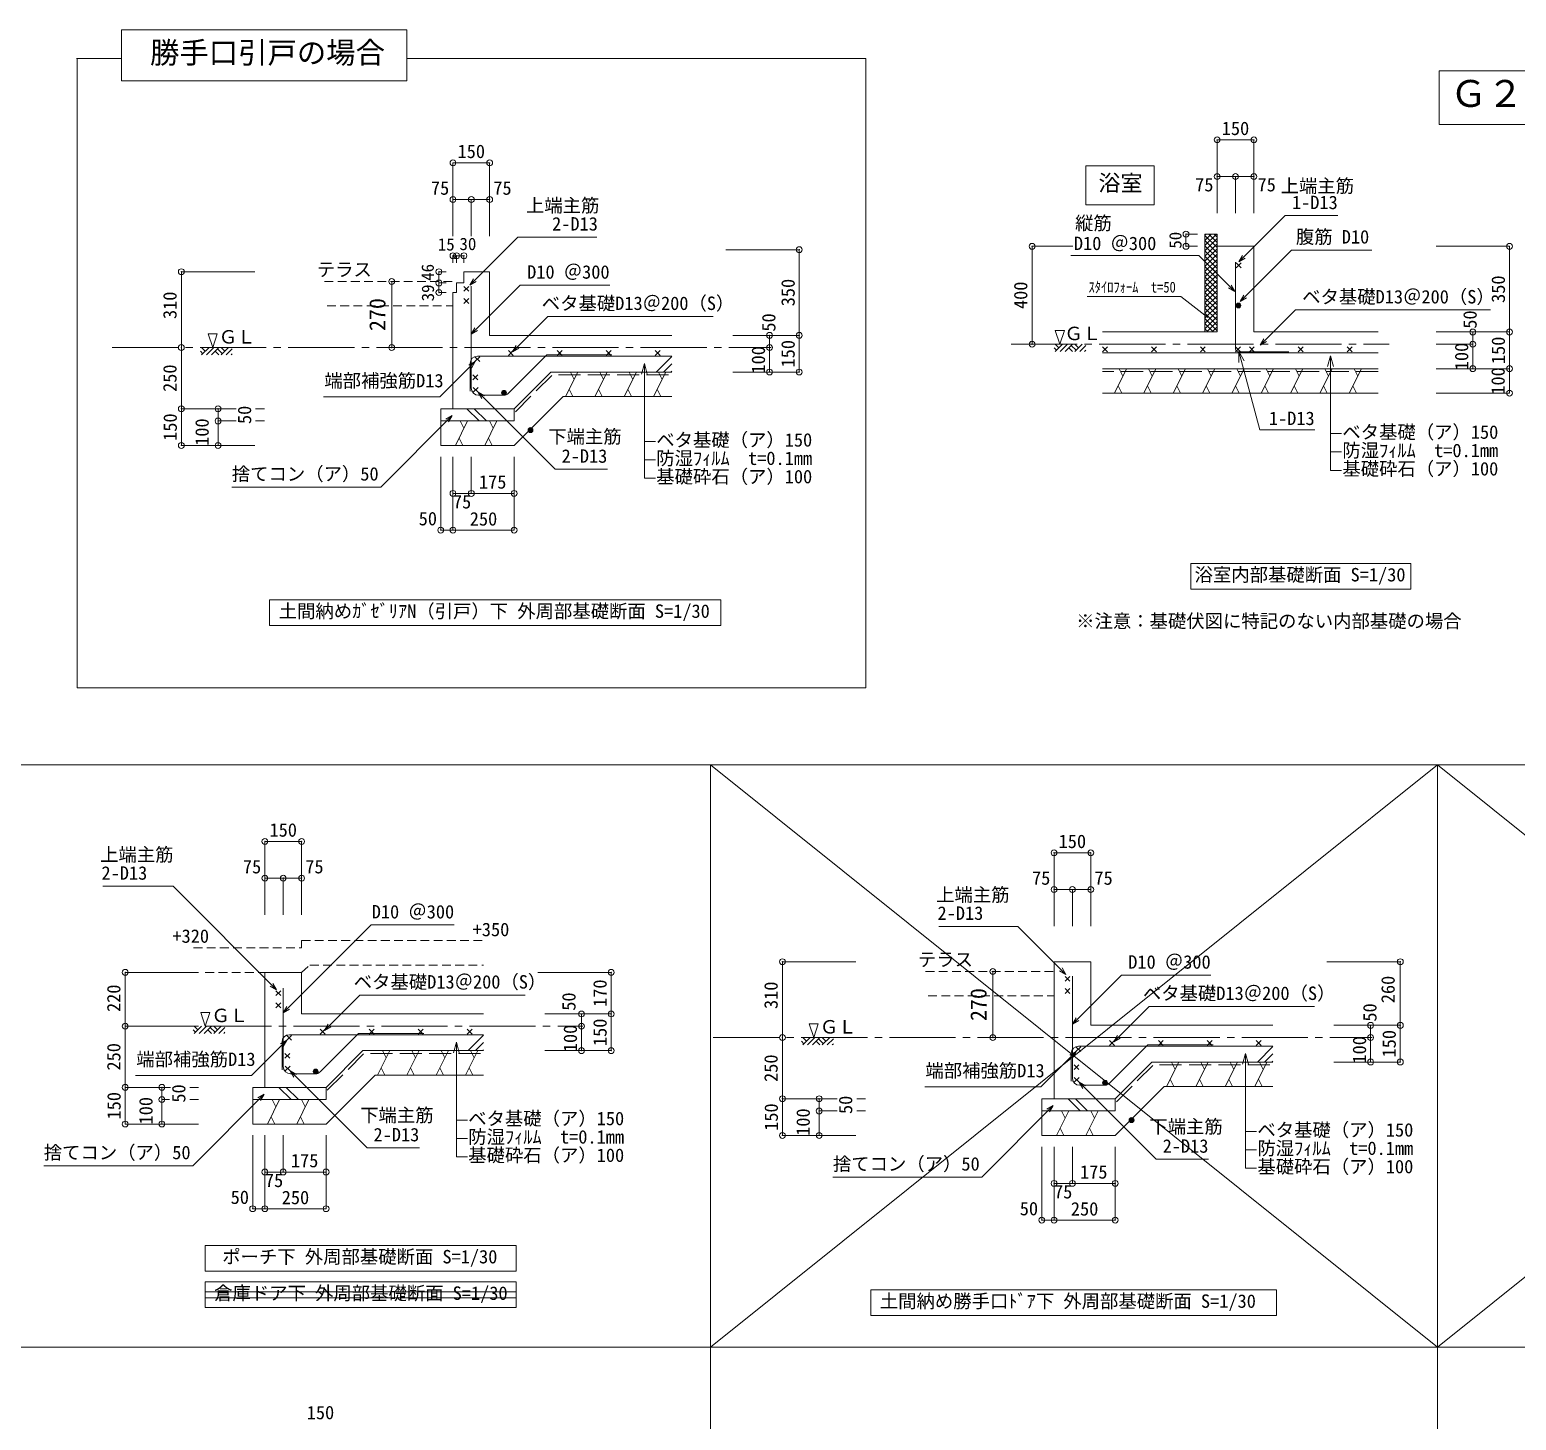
# Model space of a CAD drawing. Units: millimetres at full size, sheet at 1:30. Extents: x -300124 to 8645, y -4140 to 27542.
# Drawn here: x -2783 to 3293, y 1461 to 7144 of the extents above; entities that cross this region are included whole.
import ezdxf
from ezdxf.enums import TextEntityAlignment as Align

# ---------------------------------------------------------------- set-up
doc = ezdxf.new("R2010")
doc.units = ezdxf.units.MM
doc.header["$LTSCALE"] = 30
doc.header["$PDMODE"] = 32
doc.header["$PDSIZE"] = 24
for name, pattern in [('CHAIN2', [12, 9, -1, 1, -1]), ('DASHED1', [1.8, 1.2, -0.6]), ('DASHED3', [4, 3, -1])]:
    doc.linetypes.add(name, pattern=pattern)
for name, color, linetype, lineweight in [('0-0_敷地線', 4, 'Continuous', 9), ('0-2_既存建物', 4, 'Continuous', 9), ('F-F_Layer255', 4, 'Continuous', 9)]:
    doc.layers.add(name, color=color, linetype=linetype, lineweight=lineweight)
doc.layers.add('F-1_Layer241', color=3, linetype='Continuous')
doc.styles.add('ＭＳ ゴシック', font='')
doc.styles.get('ＭＳ ゴシック').set_extended_font_data('MS Gothic')

msp = doc.modelspace()

# ---------------------------------------------------------------- linework, layer by layer
at = {"layer": '0-0_敷地線', "color": 3}
for p, q in [((-2408.13, 6934.79), (-2408.13, 7143.72)), ((-2408.13, 7026.54), (-2590.97, 7026.54)), ((-2588.98, 4454.8), (-2588.98, 7026.54)), ((-1242.19, 7026.54), (634.92, 7026.54)), ((634.92, 7026.54), (634.92, 4454.8)), ((634.92, 4454.8), (-2588.98, 4454.8))]:
    msp.add_line(p, q, dxfattribs=at)
at = {"layer": '0-0_敷地線'}
for p, q in [((2070.12, 6693.72), (2070.12, 6543.72)), ((2070.12, 6693.72), (2220.12, 6693.72)), ((2220.12, 6693.72), (2220.12, 6543.72)), ((-1053.13, 6599.73), (-1053.13, 6449.73)), ((-1053.13, 6599.73), (-903.13, 6599.73)), ((-903.13, 6599.73), (-903.13, 6449.73)), ((2070.12, 6543.72), (2070.12, 6393.72)), ((2070.12, 6543.72), (2145.12, 6543.72)), ((2145.12, 6543.72), (2145.12, 6393.72)), ((2145.12, 6543.72), (2220.12, 6543.72)), ((2220.12, 6543.72), (2220.12, 6393.72)), ((-1053.13, 6449.73), (-1053.13, 6299.73)), ((-1053.13, 6449.73), (-978.13, 6449.73)), ((-978.13, 6449.73), (-978.13, 6299.73)), ((-978.13, 6449.73), (-903.13, 6449.73)), ((-903.13, 6449.73), (-903.13, 6299.73)), ((2159.2, 6195.26), (2347.9, 6383.95)), ((2347.9, 6383.95), (2563.4, 6383.95)), ((-984.54, 6100.29), (-788.32, 6296.51)), ((-465.66, 6296.51), (-788.32, 6296.51)), ((1313.81, 5858.52), (1313.81, 6258.52)), ((1313.81, 6258.52), (1480.28, 6258.52)), ((2070.12, 6243.52), (2070.12, 6258.52)), ((2070.12, 6258.52), (2220.12, 6258.52)), ((2220.12, 6258.52), (2220.12, 6243.52)), ((3264.81, 6258.52), (2964.81, 6258.52)), ((3264.81, 5908.52), (3264.81, 6258.52)), ((-1053.13, 6220.06), (-1038.13, 6220.06)), ((-1053.13, 6220.06), (-1053.13, 6190.81)), ((-1038.13, 6220.06), (-1038.13, 6190.81)), ((-1038.13, 6220.06), (-1008.13, 6220.06)), ((-1008.13, 6220.06), (-1008.13, 6190.81)), ((362.08, 6244.73), (62.08, 6244.73)), ((362.08, 5894.73), (362.08, 6244.73)), ((1472.58, 6220.91), (1994.85, 6220.91)), ((2141.99, 6073.78), (1994.85, 6220.91)), ((2070.12, 6243.52), (2070.12, 5908.52)), ((2220.12, 5908.52), (2220.12, 6243.52)), ((-2163.13, 6154.73), (-1863.13, 6154.73)), ((-2163.13, 5844.73), (-2163.13, 6154.73)), ((-1110.45, 6154.73), (-1110.45, 6108.73)), ((-1110.45, 6154.73), (-1080.73, 6154.73)), ((-1008.13, 6154.73), (-903.13, 6154.73)), ((-903.13, 5894.73), (-903.13, 6154.73)), ((2145.12, 5837.68), (2145.12, 6193.52)), ((2168.02, 6170.59), (2148.02, 6190.59)), ((2168.02, 6190.59), (2148.02, 6170.59)), ((-1303.28, 6114.73), (-1303.28, 5844.73)), ((-1110.45, 6108.73), (-1080.73, 6108.73)), ((-1110.45, 6108.73), (-1110.45, 6069.73)), ((-1038.13, 6069.73), (-1038.13, 6108.73)), ((-988.13, 6094.73), (-1008.13, 6074.73)), ((-988.13, 6074.73), (-1008.13, 6094.73)), ((-978.13, 5679.73), (-978.13, 6096.25)), ((-777.87, 6099.74), (-412.37, 6099.74)), ((2116.01, 6088.78), (2141.99, 6073.78)), ((2141.99, 6073.78), (2126.99, 6099.76)), ((-1110.45, 6069.73), (-1080.73, 6069.73)), ((-1053.13, 6049.73), (-1053.13, 6069.73)), ((-1053.13, 5594.73), (-1053.13, 6069.73)), ((-1053.13, 6069.73), (-1038.13, 6069.73)), ((-988.13, 6024.73), (-1008.13, 6044.73)), ((-988.13, 6044.73), (-1008.13, 6024.73)), ((-809.36, 5827.48), (-664.97, 5971.87)), ((-664.97, 5971.87), (10.72, 5971.87)), ((2245.25, 5854.08), (2389.64, 5998.48)), ((2389.64, 5998.48), (3187.81, 5998.48)), ((-2053.79, 5900.73), (-2016.46, 5900.73)), ((-2035.12, 5844.73), (-2053.79, 5900.73)), ((-2035.12, 5844.73), (-2016.46, 5900.73)), ((-978.13, 5899.49), (-963.13, 5925.47)), ((-159.13, 5894.73), (-903.13, 5894.73)), ((362.08, 5894.73), (90.72, 5894.73)), ((240.72, 5844.73), (240.72, 5894.73)), ((362.08, 5744.73), (362.08, 5894.73)), ((1426.94, 5858.52), (1445.61, 5914.52)), ((2070.12, 5908.52), (1601.75, 5908.52)), ((2727.62, 5908.52), (2220.12, 5908.52)), ((3114.81, 5908.52), (2964.81, 5908.52)), ((3264.81, 5908.52), (3114.81, 5908.52)), ((3114.81, 5858.52), (3114.81, 5908.52)), ((3264.81, 5758.52), (3264.81, 5908.52)), ((-2163.13, 5594.73), (-2163.13, 5844.73)), ((-2080.12, 5814.73), (-2050.12, 5844.73)), ((-2065.12, 5829.73), (-2080.12, 5844.73)), ((-2060.12, 5814.73), (-2030.12, 5844.73)), ((-2040.12, 5814.73), (-2010.12, 5844.73)), ((-1995.12, 5819.73), (-2015.12, 5839.73)), ((-2000.12, 5814.73), (-1970.12, 5844.73)), ((-1985.12, 5829.73), (-2000.12, 5844.73)), ((-1980.12, 5814.73), (-1955.12, 5839.73)), ((-809.36, 5827.48), (-794.36, 5853.46)), ((-783.38, 5842.48), (-809.36, 5827.48)), ((240.72, 5744.73), (240.72, 5844.73)), ((1413.62, 5833.52), (1403.62, 5843.52)), ((1423.62, 5843.52), (1408.62, 5858.52)), ((1408.62, 5828.52), (1438.62, 5858.52)), ((1428.62, 5828.52), (1458.62, 5858.52)), ((1448.62, 5828.52), (1478.62, 5858.52)), ((1478.62, 5828.52), (1463.62, 5843.52)), ((1493.62, 5833.52), (1473.62, 5853.52)), ((1503.62, 5843.52), (1488.62, 5858.52)), ((1488.62, 5828.52), (1518.62, 5858.52)), ((1508.62, 5828.52), (1533.62, 5853.52)), ((1528.62, 5828.52), (1533.62, 5833.52)), ((1601.75, 5847.73), (1621.75, 5827.73)), ((1601.75, 5827.73), (1621.75, 5847.73)), ((1801.75, 5847.73), (1821.75, 5827.73)), ((1801.75, 5827.73), (1821.75, 5847.73)), ((2001.75, 5847.73), (2021.75, 5827.73)), ((2001.75, 5827.73), (2021.75, 5847.73)), ((2145.12, 5847.73), (2165.12, 5827.73)), ((2145.12, 5827.73), (2165.12, 5847.73)), ((2201.75, 5847.73), (2221.75, 5827.73)), ((2201.75, 5827.73), (2221.75, 5847.73)), ((2401.75, 5847.73), (2421.75, 5827.73)), ((2401.75, 5827.73), (2421.75, 5847.73)), ((2601.75, 5847.73), (2621.75, 5827.73)), ((2601.75, 5827.73), (2621.75, 5847.73)), ((3114.81, 5858.52), (2964.81, 5858.52)), ((3114.81, 5758.52), (3114.81, 5858.52)), ((-2075.12, 5819.73), (-2085.12, 5829.73)), ((-2010.12, 5814.73), (-2025.12, 5829.73)), ((-1960.12, 5814.73), (-1955.12, 5819.73)), ((-962.91, 5787.21), (-1107.3, 5642.82)), ((-982.94, 5779.73), (-982.94, 5666.97)), ((-943.89, 5787.23), (-963.89, 5807.23)), ((-943.89, 5807.23), (-963.89, 5787.23)), ((-952.94, 5809.73), (-853.13, 5809.73)), ((-853.13, 5809.73), (-159.13, 5809.73)), ((-826.7, 5812.32), (-806.7, 5832.32)), ((-826.7, 5832.32), (-806.7, 5812.32)), ((-626.7, 5812.32), (-606.7, 5832.32)), ((-626.7, 5832.32), (-606.7, 5812.32)), ((-426.7, 5812.32), (-406.7, 5832.32)), ((-426.7, 5832.32), (-406.7, 5812.32)), ((-270.64, 5779.51), (-270.64, 5311.01)), ((-226.7, 5812.32), (-206.7, 5832.32)), ((-226.7, 5832.32), (-206.7, 5812.32)), ((-222.06, 5744.73), (-159.13, 5807.66)), ((-192.36, 5744.73), (-159.13, 5777.96)), ((1602.07, 5823.52), (2727.62, 5823.52)), ((2155.12, 5827.68), (2362.89, 5827.68)), ((2158.13, 5829.24), (2244.03, 5508.68)), ((2533.3, 5811.51), (2533.3, 5343.01)), ((-951.25, 5713.57), (-971.25, 5733.57)), ((-951.25, 5733.57), (-971.25, 5713.57)), ((-803.13, 5594.73), (-653.13, 5744.73)), ((-653.13, 5744.73), (-159.13, 5744.73)), ((-593.13, 5644.73), (-543.13, 5744.73)), ((-558.13, 5714.73), (-573.13, 5744.73)), ((-473.13, 5644.73), (-423.13, 5744.73)), ((-438.13, 5714.73), (-453.13, 5744.73)), ((-353.13, 5644.73), (-303.13, 5744.73)), ((-318.13, 5714.73), (-333.13, 5744.73)), ((-233.13, 5644.73), (-183.13, 5744.73)), ((-198.13, 5714.73), (-213.13, 5744.73)), ((-162.66, 5744.73), (-159.13, 5748.27)), ((362.08, 5744.73), (90.72, 5744.73)), ((1602.07, 5758.52), (1820.12, 5758.52)), ((1650.12, 5658.52), (1700.12, 5758.52)), ((1685.12, 5728.52), (1670.12, 5758.52)), ((1770.12, 5658.52), (1820.12, 5758.52)), ((1805.12, 5728.52), (1790.12, 5758.52)), ((2727.62, 5758.52), (1820.12, 5758.52)), ((1890.12, 5658.52), (1940.12, 5758.52)), ((1925.12, 5728.52), (1910.12, 5758.52)), ((2010.12, 5658.52), (2060.12, 5758.52)), ((2045.12, 5728.52), (2030.12, 5758.52)), ((2130.12, 5658.52), (2180.12, 5758.52)), ((2165.12, 5728.52), (2150.12, 5758.52)), ((2250.12, 5658.52), (2300.12, 5758.52)), ((2285.12, 5728.52), (2270.12, 5758.52)), ((2370.12, 5658.52), (2420.12, 5758.52)), ((2405.12, 5728.52), (2390.12, 5758.52)), ((2490.12, 5658.52), (2540.12, 5758.52)), ((2525.12, 5728.52), (2510.12, 5758.52)), ((2610.12, 5658.52), (2660.12, 5758.52)), ((2645.12, 5728.52), (2630.12, 5758.52)), ((3264.81, 5658.52), (3264.81, 5758.52)), ((-970.26, 5681.9), (-950.26, 5661.9)), ((-970.26, 5661.9), (-950.26, 5681.9)), ((-950.09, 5662.21), (-924.11, 5647.21)), ((-935.09, 5636.22), (-950.09, 5662.21)), ((-950.09, 5662.21), (-635.43, 5347.54)), ((-563.13, 5644.73), (-578.13, 5674.73)), ((-443.13, 5644.73), (-458.13, 5674.73)), ((-323.13, 5644.73), (-338.13, 5674.73)), ((-203.13, 5644.73), (-218.13, 5674.73)), ((1602.07, 5658.52), (2727.62, 5658.52)), ((1680.12, 5658.52), (1665.12, 5688.52)), ((1800.12, 5658.52), (1785.12, 5688.52)), ((1920.12, 5658.52), (1905.12, 5688.52)), ((2040.12, 5658.52), (2025.12, 5688.52)), ((2160.12, 5658.52), (2145.12, 5688.52)), ((2280.12, 5658.52), (2265.12, 5688.52)), ((2400.12, 5658.52), (2385.12, 5688.52)), ((2520.12, 5658.52), (2505.12, 5688.52)), ((2640.12, 5658.52), (2625.12, 5688.52)), ((3264.81, 5658.52), (2964.81, 5658.52)), ((-2163.13, 5594.73), (-2013.13, 5594.73)), ((-2163.13, 5444.73), (-2163.13, 5594.73)), ((-2013.13, 5544.73), (-2013.13, 5594.73)), ((-2013.13, 5594.73), (-1939.22, 5594.73)), ((-1859.72, 5594.73), (-1823.9, 5594.73)), ((-1107.3, 5642.82), (-1581.59, 5642.82)), ((-995.79, 5594.73), (-945.79, 5544.73)), ((-966.09, 5594.73), (-916.09, 5544.73)), ((-847.08, 5649.73), (-948.13, 5649.73)), ((-803.13, 5594.73), (-803.13, 5544.73)), ((-603.13, 5644.73), (-159.13, 5644.73)), ((-2013.13, 5444.73), (-2013.13, 5544.73)), ((-2013.13, 5544.73), (-1939.22, 5544.73)), ((-1859.72, 5544.73), (-1823.9, 5544.73)), ((-1056.1, 5566.65), (-1348.16, 5274.59)), ((-1043.13, 5444.73), (-993.13, 5544.73)), ((-1008.13, 5514.73), (-1023.13, 5544.73)), ((-923.13, 5444.73), (-873.13, 5544.73)), ((-888.13, 5514.73), (-903.13, 5544.73)), ((-1013.13, 5444.73), (-1028.13, 5474.73)), ((-893.13, 5444.73), (-908.13, 5474.73)), ((2244.03, 5508.68), (2469.03, 5508.68)), ((2533.3, 5493.01), (2578.8, 5493.01)), ((-2163.13, 5444.73), (-2013.13, 5444.73)), ((-2013.13, 5444.73), (-1863.13, 5444.73)), ((-270.64, 5461.01), (-225.14, 5461.01)), ((2533.3, 5418.01), (2578.8, 5418.01)), ((-1103.13, 5098.73), (-1103.13, 5398.73)), ((-1053.13, 5248.73), (-1053.13, 5398.73)), ((-978.13, 5248.73), (-978.13, 5398.73)), ((-803.13, 5248.73), (-803.13, 5398.73)), ((-635.43, 5347.54), (-421.7, 5347.54)), ((-270.64, 5386.01), (-225.14, 5386.01)), ((-270.64, 5311.01), (-225.14, 5311.01)), ((2533.3, 5343.01), (2578.8, 5343.01)), ((-1348.16, 5274.59), (-1956.83, 5274.59)), ((-1053.13, 5098.73), (-1053.13, 5248.73)), ((-1053.13, 5098.73), (-1053.13, 5248.73)), ((-978.13, 5248.73), (-1053.13, 5248.73)), ((-978.13, 5248.73), (-803.13, 5248.73)), ((-803.13, 5098.73), (-803.13, 5248.73)), ((-1053.13, 5098.73), (-1103.13, 5098.73)), ((-1053.13, 5098.73), (-803.13, 5098.73)), ((1962.97, 4962.52), (1962.97, 4857.52)), ((2861.44, 4962.52), (1962.97, 4962.52)), ((2861.44, 4857.52), (2861.44, 4962.52)), ((-1802.32, 4813.69), (-1802.32, 4708.69)), ((41.01, 4813.69), (-1802.32, 4813.69)), ((41.01, 4708.69), (41.01, 4813.69)), ((1962.97, 4857.52), (2861.44, 4857.52)), ((-1802.32, 4708.69), (41.01, 4708.69)), ((-1821.65, 3826.34), (-1821.65, 3676.34)), ((-1821.65, 3826.34), (-1671.65, 3826.34)), ((-1671.65, 3826.34), (-1671.65, 3676.34)), ((1403.48, 3779.84), (1403.48, 3629.84)), ((1403.48, 3779.84), (1553.48, 3779.84)), ((1553.48, 3779.84), (1553.48, 3629.84)), ((-1821.65, 3676.34), (-1821.65, 3526.34)), ((-1821.65, 3676.34), (-1746.65, 3676.34)), ((-1746.65, 3676.34), (-1746.65, 3526.34)), ((-1746.65, 3676.34), (-1671.65, 3676.34)), ((-1671.65, 3676.34), (-1671.65, 3526.34)), ((-2484.25, 3643.45), (-2196.92, 3643.45)), ((-1773.6, 3220.13), (-2196.92, 3643.45)), ((1403.48, 3629.84), (1403.48, 3479.84)), ((1403.48, 3629.84), (1478.48, 3629.84)), ((1478.48, 3629.84), (1478.48, 3479.84)), ((1478.48, 3629.84), (1553.48, 3629.84)), ((1553.48, 3629.84), (1553.48, 3479.84)), ((-1746.65, 3126.09), (-1387.63, 3485.11)), ((-1387.63, 3485.11), (-1047.54, 3485.11)), ((932.56, 3479.38), (1255.22, 3479.38)), ((1451.44, 3283.15), (1255.22, 3479.38)), ((-2392.65, 3291.34), (-2092.65, 3291.34)), ((-2392.65, 3071.34), (-2392.65, 3291.34)), ((-1821.65, 2821.34), (-1821.65, 3291.34)), ((-1821.65, 3291.34), (-1671.65, 3291.34)), ((-1671.65, 3121.34), (-1671.65, 3291.34)), ((-406.45, 3291.34), (-706.45, 3291.34)), ((-406.45, 3121.34), (-406.45, 3291.34)), ((293.47, 3334.84), (593.47, 3334.84)), ((293.47, 3024.84), (293.47, 3334.84)), ((1153.33, 3294.84), (1153.33, 3024.84)), ((1403.48, 2774.84), (1403.48, 3334.84)), ((1403.48, 3334.84), (1553.48, 3334.84)), ((1425.46, 3298.15), (1451.44, 3283.15)), ((1451.44, 3283.15), (1436.44, 3309.13)), ((1553.48, 3074.84), (1553.48, 3334.84)), ((2818.68, 3334.84), (2518.68, 3334.84)), ((2818.68, 3074.84), (2818.68, 3334.84)), ((-1746.65, 2906.34), (-1746.65, 3226.34)), ((1403.48, 3229.84), (1403.48, 3244.84)), ((1468.48, 3274.84), (1448.48, 3254.84)), ((1468.48, 3254.84), (1448.48, 3274.84)), ((1468.48, 3204.84), (1448.48, 3224.84)), ((1468.48, 3224.84), (1448.48, 3204.84)), ((1478.48, 2859.84), (1478.48, 3276.36)), ((1678.74, 3279.85), (2044.24, 3279.85)), ((-1756.65, 3216.34), (-1776.65, 3196.34)), ((-1756.65, 3196.34), (-1776.65, 3216.34)), ((-1756.65, 3146.34), (-1776.65, 3166.34)), ((-1756.65, 3166.34), (-1776.65, 3146.34)), ((-1577.89, 3054.08), (-1433.5, 3198.48)), ((-1433.5, 3198.48), (-757.81, 3198.48)), ((-2083.82, 3127.34), (-2046.48, 3127.34)), ((-2065.15, 3071.34), (-2083.82, 3127.34)), ((-2065.15, 3071.34), (-2046.48, 3127.34)), ((-1746.65, 3126.09), (-1731.65, 3152.08)), ((-1720.67, 3141.09), (-1746.65, 3126.09)), ((-927.65, 3121.34), (-1671.65, 3121.34)), ((-406.45, 3121.34), (-677.8, 3121.34)), ((-527.8, 3071.34), (-527.8, 3121.34)), ((-406.45, 2971.34), (-406.45, 3121.34)), ((1478.48, 3079.6), (1493.48, 3105.58)), ((1647.24, 3007.59), (1791.63, 3151.98)), ((1791.63, 3151.98), (2467.33, 3151.98)), ((-2392.65, 3071.34), (-2092.65, 3071.34)), ((-2392.65, 2821.34), (-2392.65, 3071.34)), ((-2105.15, 3046.34), (-2115.15, 3056.34)), ((-2110.15, 3041.34), (-2080.15, 3071.34)), ((-2095.15, 3056.34), (-2110.15, 3071.34)), ((-2090.15, 3041.34), (-2060.15, 3071.34)), ((-2070.15, 3041.34), (-2040.15, 3071.34)), ((-2040.15, 3041.34), (-2055.15, 3056.34)), ((-2025.15, 3046.34), (-2045.15, 3066.34)), ((-2030.15, 3041.34), (-2000.15, 3071.34)), ((-2015.15, 3056.34), (-2030.15, 3071.34)), ((-2010.15, 3041.34), (-1985.15, 3066.34)), ((-1990.15, 3041.34), (-1985.15, 3046.34)), ((-1595.23, 3038.93), (-1575.23, 3058.93)), ((-1595.23, 3058.93), (-1575.23, 3038.93)), ((-1577.89, 3054.08), (-1562.89, 3080.07)), ((-1551.91, 3069.08), (-1577.89, 3054.08)), ((-1395.23, 3038.93), (-1375.23, 3058.93)), ((-1395.23, 3058.93), (-1375.23, 3038.93)), ((-1195.23, 3038.93), (-1175.23, 3058.93)), ((-1195.23, 3058.93), (-1175.23, 3038.93)), ((-995.23, 3038.93), (-975.23, 3058.93)), ((-995.23, 3058.93), (-975.23, 3038.93)), ((-527.8, 2971.34), (-527.8, 3071.34)), ((402.82, 3080.84), (440.15, 3080.84)), ((421.48, 3024.84), (402.82, 3080.84)), ((421.48, 3024.84), (440.15, 3080.84)), ((2297.48, 3074.84), (1553.48, 3074.84)), ((2818.68, 3074.84), (2547.33, 3074.84)), ((2697.33, 3024.84), (2697.33, 3074.84)), ((2818.68, 2924.84), (2818.68, 3074.84)), ((-1731.43, 3013.82), (-1875.82, 2869.43)), ((-1751.46, 3006.34), (-1751.46, 2893.58)), ((-1712.42, 3013.84), (-1732.42, 3033.84)), ((-1712.42, 3033.84), (-1732.42, 3013.84)), ((-1721.46, 3036.34), (-1621.65, 3036.34)), ((-1621.65, 3036.34), (-927.65, 3036.34)), ((-1039.16, 3006.12), (-1039.16, 2537.62)), ((-990.58, 2971.34), (-927.65, 3034.27)), ((-960.88, 2971.34), (-927.65, 3004.57)), ((293.47, 2774.84), (293.47, 3024.84)), ((381.48, 2999.84), (371.48, 3009.84)), ((376.48, 2994.84), (406.48, 3024.84)), ((391.48, 3009.84), (376.48, 3024.84)), ((396.48, 2994.84), (426.48, 3024.84)), ((416.48, 2994.84), (446.48, 3024.84)), ((446.48, 2994.84), (431.48, 3009.84)), ((461.48, 2999.84), (441.48, 3019.84)), ((456.48, 2994.84), (486.48, 3024.84)), ((471.48, 3009.84), (456.48, 3024.84)), ((476.48, 2994.84), (501.48, 3019.84)), ((496.48, 2994.84), (501.48, 2999.84)), ((1512.72, 2967.34), (1492.72, 2987.34)), ((1512.72, 2987.34), (1492.72, 2967.34)), ((1503.67, 2989.84), (1603.48, 2989.84)), ((1603.48, 2989.84), (2297.48, 2989.84)), ((1629.9, 2992.43), (1649.9, 3012.43)), ((1629.9, 3012.43), (1649.9, 2992.43)), ((1647.24, 3007.59), (1662.24, 3033.57)), ((1673.22, 3022.59), (1647.24, 3007.59)), ((1829.9, 2992.43), (1849.9, 3012.43)), ((1829.9, 3012.43), (1849.9, 2992.43)), ((2029.9, 2992.43), (2049.9, 3012.43)), ((2029.9, 3012.43), (2049.9, 2992.43)), ((2229.9, 2992.43), (2249.9, 3012.43)), ((2229.9, 3012.43), (2249.9, 2992.43)), ((2234.55, 2924.84), (2297.48, 2987.77)), ((2697.33, 2924.84), (2697.33, 3024.84)), ((-1719.78, 2940.18), (-1739.78, 2960.18)), ((-1719.78, 2960.18), (-1739.78, 2940.18)), ((-1571.65, 2821.34), (-1421.65, 2971.34)), ((-1421.65, 2971.34), (-927.65, 2971.34)), ((-1361.65, 2871.34), (-1311.65, 2971.34)), ((-1326.65, 2941.34), (-1341.65, 2971.34)), ((-1241.65, 2871.34), (-1191.65, 2971.34)), ((-1206.65, 2941.34), (-1221.65, 2971.34)), ((-1121.65, 2871.34), (-1071.65, 2971.34)), ((-1086.65, 2941.34), (-1101.65, 2971.34)), ((-1001.65, 2871.34), (-951.65, 2971.34)), ((-966.65, 2941.34), (-981.65, 2971.34)), ((-931.19, 2971.34), (-927.65, 2974.87)), ((-406.45, 2971.34), (-677.8, 2971.34)), ((1493.7, 2967.33), (1349.31, 2822.93)), ((1473.67, 2959.84), (1473.67, 2847.08)), ((1653.48, 2774.84), (1803.48, 2924.84)), ((1803.48, 2924.84), (2297.48, 2924.84)), ((1863.48, 2824.84), (1913.48, 2924.84)), ((1898.48, 2894.84), (1883.48, 2924.84)), ((1983.48, 2824.84), (2033.48, 2924.84)), ((2018.48, 2894.84), (2003.48, 2924.84)), ((2103.48, 2824.84), (2153.48, 2924.84)), ((2138.48, 2894.84), (2123.48, 2924.84)), ((2185.97, 2959.62), (2185.97, 2491.12)), ((2223.48, 2824.84), (2273.48, 2924.84)), ((2258.48, 2894.84), (2243.48, 2924.84)), ((2264.25, 2924.84), (2297.48, 2958.07)), ((2293.95, 2924.84), (2297.48, 2928.38)), ((2818.68, 2924.84), (2547.33, 2924.84)), ((-1875.82, 2869.43), (-2350.12, 2869.43)), ((-1738.79, 2908.51), (-1718.79, 2888.51)), ((-1738.79, 2888.51), (-1718.79, 2908.51)), ((-1718.62, 2888.81), (-1692.64, 2873.81)), ((-1703.62, 2862.83), (-1718.62, 2888.81)), ((-1718.62, 2888.81), (-1403.95, 2574.15)), ((-1613.75, 2876.34), (-1716.65, 2876.34)), ((-1371.65, 2871.34), (-927.65, 2871.34)), ((-1331.65, 2871.34), (-1346.65, 2901.34)), ((-1211.65, 2871.34), (-1226.65, 2901.34)), ((-1091.65, 2871.34), (-1106.65, 2901.34)), ((-971.65, 2871.34), (-986.65, 2901.34)), ((1505.36, 2893.68), (1485.36, 2913.68)), ((1505.36, 2913.68), (1485.36, 2893.68)), ((1486.35, 2862.01), (1506.35, 2842.01)), ((1486.35, 2842.01), (1506.35, 2862.01)), ((-2392.65, 2821.34), (-2242.65, 2821.34)), ((-2392.65, 2671.34), (-2392.65, 2821.34)), ((-2242.65, 2771.34), (-2242.65, 2821.34)), ((-2242.65, 2821.34), (-2206.96, 2821.34)), ((-2128.48, 2821.34), (-2092.65, 2821.34)), ((-1764.32, 2821.34), (-1714.32, 2771.34)), ((-1734.62, 2821.34), (-1684.62, 2771.34)), ((-1571.65, 2821.34), (-1571.65, 2771.34)), ((1349.31, 2822.93), (875.01, 2822.93)), ((1506.51, 2842.32), (1532.49, 2827.32)), ((1521.51, 2816.33), (1506.51, 2842.32)), ((1506.51, 2842.32), (1821.18, 2527.65)), ((1609.52, 2829.84), (1508.48, 2829.84)), ((1853.48, 2824.84), (2297.48, 2824.84)), ((1893.48, 2824.84), (1878.48, 2854.84)), ((2013.48, 2824.84), (1998.48, 2854.84)), ((2133.48, 2824.84), (2118.48, 2854.84)), ((2253.48, 2824.84), (2238.48, 2854.84)), ((-2242.65, 2671.34), (-2242.65, 2771.34)), ((-2242.65, 2771.34), (-2210.98, 2771.34)), ((-2128.48, 2771.34), (-2092.65, 2771.34)), ((-1824.63, 2793.26), (-2116.68, 2501.2)), ((-1811.65, 2671.34), (-1761.65, 2771.34)), ((-1776.65, 2741.34), (-1791.65, 2771.34)), ((-1691.65, 2671.34), (-1641.65, 2771.34)), ((-1656.65, 2741.34), (-1671.65, 2771.34)), ((293.47, 2774.84), (443.47, 2774.84)), ((293.47, 2624.84), (293.47, 2774.84)), ((443.47, 2724.84), (443.47, 2774.84)), ((443.47, 2774.84), (517.39, 2774.84)), ((596.88, 2774.84), (632.71, 2774.84)), ((1400.51, 2746.76), (1108.45, 2454.7)), ((1460.81, 2774.84), (1510.81, 2724.84)), ((1490.51, 2774.84), (1540.51, 2724.84)), ((1653.48, 2774.84), (1653.48, 2724.84)), ((-1781.65, 2671.34), (-1796.65, 2701.34)), ((-1661.65, 2671.34), (-1676.65, 2701.34)), ((-1039.16, 2687.62), (-993.66, 2687.62)), ((443.47, 2624.84), (443.47, 2724.84)), ((443.47, 2724.84), (517.39, 2724.84)), ((596.88, 2724.84), (632.71, 2724.84)), ((1413.48, 2624.84), (1463.48, 2724.84)), ((1448.48, 2694.84), (1433.48, 2724.84)), ((1533.48, 2624.84), (1583.48, 2724.84)), ((1568.48, 2694.84), (1553.48, 2724.84)), ((-2392.65, 2671.34), (-2242.65, 2671.34)), ((-2242.65, 2671.34), (-2092.65, 2671.34)), ((-1871.65, 2325.34), (-1871.65, 2625.34)), ((-1821.65, 2475.34), (-1821.65, 2625.34)), ((-1746.65, 2475.34), (-1746.65, 2625.34)), ((-1571.65, 2475.34), (-1571.65, 2625.34)), ((-1039.16, 2612.62), (-993.66, 2612.62)), ((293.47, 2624.84), (443.47, 2624.84)), ((443.47, 2624.84), (593.47, 2624.84)), ((1443.48, 2624.84), (1428.48, 2654.84)), ((1563.48, 2624.84), (1548.48, 2654.84)), ((2185.97, 2641.12), (2231.47, 2641.12)), ((-1403.95, 2574.15), (-1190.23, 2574.15)), ((1353.48, 2278.84), (1353.48, 2578.84)), ((1403.48, 2428.84), (1403.48, 2578.84)), ((1478.48, 2428.84), (1478.48, 2578.84)), ((1653.48, 2428.84), (1653.48, 2578.84)), ((2185.97, 2566.12), (2231.47, 2566.12)), ((-2116.68, 2501.2), (-2725.36, 2501.2)), ((-1039.16, 2537.62), (-993.66, 2537.62)), ((1821.18, 2527.65), (2034.9, 2527.65)), ((2185.97, 2491.12), (2231.47, 2491.12)), ((-1821.65, 2325.34), (-1821.65, 2475.34)), ((-1821.65, 2325.34), (-1821.65, 2475.34)), ((-1746.65, 2475.34), (-1821.65, 2475.34)), ((-1746.65, 2475.34), (-1571.65, 2475.34)), ((-1571.65, 2325.34), (-1571.65, 2475.34)), ((1108.45, 2454.7), (499.78, 2454.7)), ((1403.48, 2278.84), (1403.48, 2428.84)), ((1403.48, 2278.84), (1403.48, 2428.84)), ((1478.48, 2428.84), (1403.48, 2428.84)), ((1478.48, 2428.84), (1653.48, 2428.84)), ((1653.48, 2278.84), (1653.48, 2428.84)), ((-1821.65, 2325.34), (-1871.65, 2325.34)), ((-1821.65, 2325.34), (-1571.65, 2325.34)), ((1403.48, 2278.84), (1353.48, 2278.84)), ((1403.48, 2278.84), (1653.48, 2278.84)), ((-2066.39, 2175.34), (-2066.39, 2070.34)), ((-794.74, 2175.34), (-2066.39, 2175.34)), ((-794.74, 2070.34), (-794.74, 2175.34)), ((-2066.39, 2070.34), (-794.74, 2070.34)), ((-2066.39, 2026.34), (-2066.39, 1921.34)), ((-794.74, 2026.34), (-2066.39, 2026.34)), ((-794.74, 1921.34), (-794.74, 2026.34)), ((654.28, 1993.8), (654.28, 1888.8)), ((2313.02, 1993.8), (654.28, 1993.8)), ((2313.02, 1888.8), (2313.02, 1993.8)), ((-2066.39, 1921.34), (-794.74, 1921.34)), ((654.28, 1888.8), (2313.02, 1888.8))]:
    msp.add_line(p, q, dxfattribs=at)
at = {"layer": '0-0_敷地線', "color": 6}
for p, q in [((1942.71, 6308.52), (1942.71, 6258.52)), ((1942.71, 6308.52), (1989.14, 6308.52)), ((1942.71, 6258.52), (1989.14, 6258.52)), ((2020.12, 6308.52), (2070.12, 6308.52)), ((2020.12, 6308.52), (2020.12, 5908.52)), ((2020.12, 6261.27), (2067.38, 6308.52)), ((2020.12, 6282.48), (2046.17, 6308.52)), ((2020.12, 6303.69), (2024.96, 6308.52)), ((2070.12, 6253.24), (2020.12, 6303.24)), ((2020.12, 6240.05), (2070.12, 6290.05)), ((2070.12, 6232.03), (2020.12, 6282.03)), ((2020.12, 6218.84), (2070.12, 6268.84)), ((2070.12, 6210.82), (2020.12, 6260.82)), ((2070.12, 6274.45), (2036.06, 6308.52)), ((2070.12, 6295.67), (2057.27, 6308.52)), ((2070.12, 6308.52), (2070.12, 6258.52)), ((2020.12, 6197.63), (2070.12, 6247.63)), ((2070.12, 6189.6), (2020.12, 6239.6)), ((2020.12, 6176.41), (2070.12, 6226.41)), ((2070.12, 6168.39), (2020.12, 6218.39)), ((2020.12, 6155.2), (2070.12, 6205.2)), ((2070.12, 6147.18), (2020.12, 6197.18)), ((2020.12, 6133.99), (2070.12, 6183.99)), ((2070.12, 6125.96), (2020.12, 6175.96)), ((2020.12, 6112.77), (2070.12, 6162.77)), ((2070.12, 6104.75), (2020.12, 6154.75)), ((2020.12, 6091.56), (2070.12, 6141.56)), ((2070.12, 6083.54), (2020.12, 6133.54)), ((2020.12, 6070.35), (2070.12, 6120.35)), ((2070.12, 6062.32), (2020.12, 6112.32)), ((2020.12, 6049.13), (2070.12, 6099.13)), ((2070.12, 6041.11), (2020.12, 6091.11)), ((2020.12, 6027.92), (2070.12, 6077.92)), ((2070.12, 6019.9), (2020.12, 6069.9)), ((2020.12, 6006.71), (2070.12, 6056.71)), ((2070.12, 5998.68), (2020.12, 6048.68)), ((2020.12, 5985.49), (2070.12, 6035.49)), ((2070.12, 5977.47), (2020.12, 6027.47)), ((2020.12, 5964.28), (2070.12, 6014.28)), ((2070.12, 5956.26), (2020.12, 6006.26)), ((2020.12, 5943.07), (2070.12, 5993.07)), ((2070.12, 5935.04), (2020.12, 5985.04)), ((2020.12, 5921.85), (2070.12, 5971.85)), ((2070.12, 5913.83), (2020.12, 5963.83)), ((2054.22, 5908.52), (2020.12, 5942.62)), ((2033.01, 5908.52), (2020.12, 5921.4)), ((2028.01, 5908.52), (2070.12, 5950.64)), ((2049.22, 5908.52), (2070.12, 5929.43))]:
    msp.add_line(p, q, dxfattribs=at)
at = {"layer": '0-0_敷地線', "linetype": 'DASHED1'}
for p, q in [((-1578.03, 6114.73), (-1053.13, 6114.73)), ((-1567.49, 6014.73), (-1053.13, 6014.73)), ((-2113.36, 3391.34), (-1671.65, 3391.34)), ((-2065.15, 3291.34), (-1821.65, 3291.34)), ((878.57, 3294.84), (1403.48, 3294.84)), ((889.12, 3194.84), (1403.48, 3194.84))]:
    msp.add_line(p, q, dxfattribs=at)
at = {"layer": '0-0_敷地線', "linetype": 'CHAIN2'}
for p, q in [((-2446.09, 5844.73), (246.81, 5844.73)), ((1228.57, 5858.52), (2773.12, 5858.52)), ((-2065.15, 3071.34), (-521.71, 3071.34)), ((10.52, 3024.84), (2703.42, 3024.84))]:
    msp.add_line(p, q, dxfattribs=at)
at = {"layer": '0-0_敷地線', "linetype": 'DASHED3'}
for p, q in [((-798.15, 5582.73), (-648.15, 5732.73)), ((-171.55, 5732.73), (-648.15, 5732.73)), ((2727.62, 5746.52), (1602.07, 5746.52)), ((-1566.68, 2809.34), (-1416.68, 2959.34)), ((-940.08, 2959.34), (-1416.68, 2959.34)), ((1658.45, 2762.84), (1808.45, 2912.84)), ((2285.05, 2912.84), (1808.45, 2912.84))]:
    msp.add_line(p, q, dxfattribs=at)
at = {"layer": '0-0_敷地線', "color": 3}
msp.add_lwpolyline([(-2408.13, 7143.72), (-1242.19, 7143.72), (-1242.19, 6934.79), (-2408.13, 6934.79)], dxfattribs=at)
msp.add_lwpolyline([(2977.91, 6975.28), (3377.23, 6975.28), (3377.23, 6756.77), (2977.91, 6756.77)], close=True, dxfattribs=at)
at = {"layer": '0-0_敷地線'}
msp.add_lwpolyline([(1533.39, 6587.17), (1812.02, 6587.17), (1812.02, 6427.5), (1533.39, 6427.5)], close=True, dxfattribs=at)
for points in [[(2185.18, 6210.26), (2159.2, 6195.26), (2174.2, 6221.24)], [(2163.65, 6033.2), (2373.91, 6243.46), (2701.91, 6243.46)], [(-1038.13, 6108.73), (-1008.13, 6108.73), (-1008.13, 6154.73)], [(-958.56, 6115.29), (-984.54, 6100.29), (-969.54, 6126.27)], [(-952.14, 5914.49), (-978.13, 5899.49), (-777.87, 6099.74)], [(2189.63, 6048.2), (2163.65, 6033.2), (2178.65, 6059.19)], [(1426.94, 5858.52), (1408.28, 5914.52), (1445.61, 5914.52)], [(2271.23, 5869.08), (2245.25, 5854.08), (2260.25, 5880.06)], [(-988.89, 5772.21), (-962.91, 5787.21), (-977.91, 5761.23)], [(-825.87, 5658.52), (-815.56, 5668.83), (-669.78, 5814.6), (-403.21, 5814.6)], [(-282.29, 5736.05), (-270.64, 5779.51), (-258.99, 5736.05)], [(2158.13, 5784.24), (2158.13, 5829.24), (2180.63, 5790.27)], [(2521.65, 5768.05), (2533.3, 5811.51), (2544.94, 5768.05)], [(3264.81, 5758.52), (3114.81, 5758.52), (2964.81, 5758.52)], [(-603.13, 5644.73), (-803.13, 5444.73), (-1103.13, 5444.73)], [(-1103.13, 5544.73), (-1103.13, 5594.73), (-803.13, 5594.73)], [(-1103.13, 5444.73), (-1103.13, 5544.73), (-803.13, 5544.73)], [(-1082.08, 5551.65), (-1056.1, 5566.65), (-1071.1, 5540.67)], [(-1799.58, 3235.13), (-1773.6, 3220.13), (-1788.6, 3246.11)], [(1504.46, 3094.6), (1478.48, 3079.6), (1678.74, 3279.85)], [(-1595.37, 2885.13), (-1585.06, 2895.44), (-1439.28, 3041.21), (-1172.71, 3041.21)], [(-1757.41, 2998.82), (-1731.43, 3013.82), (-1746.43, 2987.84)], [(-1050.81, 2962.66), (-1039.16, 3006.12), (-1027.52, 2962.66)], [(1630.74, 2838.63), (1641.05, 2848.94), (1786.82, 2994.71), (2053.4, 2994.71)], [(1467.72, 2952.33), (1493.7, 2967.33), (1478.7, 2941.34)], [(2174.32, 2916.16), (2185.97, 2959.62), (2197.61, 2916.16)], [(-1371.65, 2871.34), (-1571.65, 2671.34), (-1871.65, 2671.34)], [(-1871.65, 2771.34), (-1871.65, 2821.34), (-1571.65, 2821.34)], [(1853.48, 2824.84), (1653.48, 2624.84), (1353.48, 2624.84)], [(-1871.65, 2671.34), (-1871.65, 2771.34), (-1571.65, 2771.34)], [(-1850.61, 2778.26), (-1824.63, 2793.26), (-1839.63, 2767.28)], [(1353.48, 2724.84), (1353.48, 2774.84), (1653.48, 2774.84)], [(1374.52, 2731.76), (1400.51, 2746.76), (1385.51, 2720.78)], [(1353.48, 2624.84), (1353.48, 2724.84), (1653.48, 2724.84)]]:
    msp.add_lwpolyline(points, dxfattribs=at)
at = {"layer": '0-0_敷地線', "color": 6}
msp.add_lwpolyline([(1538.46, 6053.73), (1921.48, 6053.73), (2031.76, 5966.97)], dxfattribs=at)
at = {"layer": '0-0_敷地線', "linetype": 'DASHED1'}
for points in [[(-1671.65, 3391.34), (-1671.65, 3421.34), (-927.65, 3421.34)], [(-1671.65, 3291.34), (-1637.68, 3321.34), (-927.65, 3321.34)]]:
    msp.add_lwpolyline(points, dxfattribs=at)
at = {"layer": '0-0_敷地線'}
for centre, radius in [((2156.95, 6016.71), 10), ((2156.95, 6016.71), 8), ((2156.95, 6016.71), 6), ((2156.95, 6016.71), 4), ((2156.95, 6016.71), 2), ((-844.66, 5659.73), 10), ((-844.66, 5659.73), 8), ((-844.66, 5659.73), 6), ((-844.66, 5659.73), 4), ((-844.66, 5659.73), 2), ((-736.32, 5507.47), 10), ((-736.32, 5507.47), 8), ((-736.32, 5507.47), 6), ((-736.32, 5507.47), 4), ((-736.32, 5507.47), 2), ((-1614.15, 2886.34), 10), ((-1614.15, 2886.34), 8), ((-1614.15, 2886.34), 6), ((-1614.15, 2886.34), 4), ((-1614.15, 2886.34), 2), ((1611.95, 2839.84), 10), ((1611.95, 2839.84), 8), ((1611.95, 2839.84), 6), ((1611.95, 2839.84), 4), ((1611.95, 2839.84), 2), ((1720.29, 2687.58), 10), ((1720.29, 2687.58), 8), ((1720.29, 2687.58), 6), ((1720.29, 2687.58), 4), ((1720.29, 2687.58), 2)]:
    msp.add_circle(centre, radius, dxfattribs=at)
for centre, radius, start, end in [((2155.12, 5837.68), 10, 180, 270), ((-952.94, 5779.73), 30, 90, 180), ((-948.13, 5679.73), 30, 180, 270), ((-847.08, 5679.73), 30, 270, 315), ((-1721.46, 3006.34), 30, 90, 180), ((1503.67, 2959.84), 30, 90, 180), ((-1716.65, 2906.34), 30, 180, 270), ((-1616.58, 2906.34), 30, 270, 315), ((1508.48, 2859.84), 30, 180, 270), ((1609.52, 2859.84), 30, 270, 315)]:
    msp.add_arc(centre, radius, start, end, dxfattribs=at)
for p in [(2070.12, 6693.72), (2220.12, 6693.72), (-1053.13, 6599.73), (-903.13, 6599.73), (2070.12, 6543.72), (2145.12, 6543.72), (2220.12, 6543.72), (-1053.13, 6449.73), (-978.13, 6449.73), (-903.13, 6449.73), (1313.81, 6258.52), (3264.81, 6258.52), (-1053.13, 6220.06), (-1038.13, 6220.06), (-1008.13, 6220.06), (362.08, 6244.73), (-2163.13, 6154.73), (-1110.45, 6154.73), (-1303.28, 6114.73), (-1110.45, 6108.73), (-1110.45, 6069.73), (240.72, 5894.73), (362.08, 5894.73), (3114.81, 5908.52), (3264.81, 5908.52), (-2163.13, 5844.73), (-1303.28, 5844.73), (240.72, 5844.73), (240.72, 5844.73), (1313.81, 5858.52), (3114.81, 5858.52), (3114.81, 5858.52), (240.72, 5744.73), (362.08, 5744.73), (3114.81, 5758.52), (3264.81, 5758.52), (3264.81, 5758.52), (3264.81, 5658.52), (-2163.13, 5594.73), (-2013.13, 5594.73), (-2013.13, 5544.73), (-2163.13, 5444.73), (-2013.13, 5444.73), (-1053.13, 5248.73), (-978.13, 5248.73), (-803.13, 5248.73), (-1103.13, 5098.73), (-1053.13, 5098.73), (-803.13, 5098.73), (-1821.65, 3826.34), (-1671.65, 3826.34), (1403.48, 3779.84), (1553.48, 3779.84), (-1821.65, 3676.34), (-1746.65, 3676.34), (-1671.65, 3676.34), (1403.48, 3629.84), (1478.48, 3629.84), (1553.48, 3629.84), (293.47, 3334.84), (2818.68, 3334.84), (-2392.65, 3291.34), (-406.45, 3291.34), (1153.33, 3294.84), (-527.8, 3121.34), (-406.45, 3121.34), (-2392.65, 3071.34), (-527.8, 3071.34), (-527.8, 3071.34), (2697.33, 3074.84), (2818.68, 3074.84), (-527.8, 2971.34), (-406.45, 2971.34), (293.47, 3024.84), (1153.33, 3024.84), (2697.33, 3024.84), (2697.33, 3024.84), (2697.33, 2924.84), (2818.68, 2924.84), (-2392.65, 2821.34), (-2242.65, 2821.34), (-2242.65, 2771.34), (293.47, 2774.84), (443.47, 2774.84), (443.47, 2724.84), (-2392.65, 2671.34), (-2242.65, 2671.34), (293.47, 2624.84), (443.47, 2624.84), (-1821.65, 2475.34), (-1746.65, 2475.34), (-1571.65, 2475.34), (1403.48, 2428.84), (1478.48, 2428.84), (1653.48, 2428.84), (-1871.65, 2325.34), (-1821.65, 2325.34), (-1571.65, 2325.34), (1353.48, 2278.84), (1403.48, 2278.84), (1653.48, 2278.84)]:
    msp.add_point(p, dxfattribs=at)
at = {"layer": '0-0_敷地線', "color": 6}
for p in [(1942.71, 6308.52), (1942.71, 6258.52)]:
    msp.add_point(p, dxfattribs=at)
at = {"layer": '0-2_既存建物'}
for p, q in [((-794.74, 1986.34), (-2066.39, 1986.34)), ((-794.74, 1961.34), (-2066.39, 1961.34))]:
    msp.add_line(p, q, dxfattribs=at)
at = {"layer": 'F-F_Layer255'}
for p, q in [((-5940, 4140), (5940, 4140)), ((0, 4140), (2970, 1759.12)), ((0, 1759.12), (2970, 4140)), ((0, 4140), (0, -3720)), ((2970, 4140), (5940, 1759.12)), ((2970, 1759.12), (5940, 4140)), ((-5940, 1759.12), (5940, 1759.12))]:
    msp.add_line(p, q, dxfattribs=at)
msp.add_lwpolyline([(2970, 4140), (2970, 4102.42), (2970, -621.77)], dxfattribs=at)

# ---------------------------------------------------------------- texts
at = {"layer": '0-0_敷地線', "color": 3, "style": 'ＭＳ ゴシック'}
msp.add_text('勝手口引戸の場合', height=87.98, dxfattribs=at).set_placement((-2291.06, 6979.71), align=Align.BOTTOM_LEFT)
at = {"layer": '0-0_敷地線', "style": 'ＭＳ ゴシック'}
for s, height, p in [('150', 54.99, (2088.87, 6696.72)), ('150', 54.99, (-1034.38, 6602.73)), ('75', 54.99, (-1143.13, 6452.73)), ('75', 54.99, (-888.13, 6452.73)), ('浴室', 65.98, (1585.25, 6464.75)), ('75', 54.99, (1980.12, 6466.52)), ('75', 54.99, (2235.12, 6466.52)), ('上端主筋', 54.99, (2329.47, 6461.55)), ('上端主筋', 54.99, (-754.76, 6381.81)), ('1-D13', 54.99, (2375.9, 6393.95)), ('縦筋', 54.99, (1489.42, 6309.39)), ('2-D13', 54.99, (-647.92, 6306.51)), ('腹筋 D10', 54.99, (2391.91, 6253.46)), ('15', 50.59, (-1114.8, 6226.12)), ('30', 50.59, (-1026.42, 6227.91)), ('D10 ＠300', 54.99, (1484.64, 6226.71)), ('テラス', 54.99, (-1609.39, 6119.9)), ('D10 ＠300', 54.99, (-749.87, 6109.74)), ('ベタ基礎D13＠200（S）', 54.99, (2417.64, 6008.48)), ('ベタ基礎D13＠200（S）', 54.99, (-690.02, 5981.87)), ('ＧＬ', 54.99, (-2010.12, 5844.73)), ('ＧＬ', 54.99, (1445.64, 5858.52)), ('端部補強筋D13', 54.99, (-1578.79, 5665.66)), ('1-D13', 54.99, (2281.53, 5511.68)), ('ベタ基礎（ア）150', 54.99, (2581.8, 5455.51)), ('下端主筋', 54.99, (-663.8, 5437.13)), ('ベタ基礎（ア）150', 54.99, (-222.14, 5423.51)), ('2-D13', 54.99, (-609.2, 5357.54)), ('防湿ﾌｨﾙﾑ\u3000t=0.1mm', 54.99, (-222.14, 5348.51)), ('防湿ﾌｨﾙﾑ\u3000t=0.1mm', 54.99, (2581.8, 5380.51)), ('捨てコン（ア）50', 54.99, (-1956.83, 5284.59)), ('基礎砕石（ア）100', 54.99, (-222.14, 5273.51)), ('基礎砕石（ア）100', 54.99, (2581.8, 5305.51)), ('175', 54.99, (-946.88, 5251.73)), ('75', 54.99, (-1053.13, 5170.73)), ('50', 54.99, (-1193.13, 5101.73)), ('250', 54.99, (-984.38, 5100.73)), ('浴室内部基礎断面 S=1/30', 54.99, (1977.97, 4872.52)), ('土間納めｶﾞｾﾞﾘｱN（引戸）下 外周部基礎断面 S=1/30', 54.99, (-1765.12, 4723.69)), ('※注意：基礎伏図に特記のない内部基礎の場合', 54.99, (1494.07, 4683.37)), ('150', 54.99, (-1802.9, 3829.34)), ('150', 54.99, (1422.23, 3782.84)), ('上端主筋', 54.99, (-2495.15, 3728.75)), ('2-D13', 54.99, (-2489.49, 3653.45)), ('75', 54.99, (-1911.65, 3679.34)), ('75', 54.99, (-1656.65, 3679.34)), ('75', 54.99, (1313.48, 3632.84)), ('75', 54.99, (1568.48, 3632.84)), ('上端主筋', 54.99, (921.66, 3564.68)), ('D10 ＠300', 54.99, (-1385.04, 3495.11)), ('2-D13', 54.99, (927.32, 3489.38)), ('+320', 54.99, (-2199.67, 3395.71)), ('+350', 54.99, (-972.45, 3422.68)), ('テラス', 54.99, (847.21, 3300.01)), ('D10 ＠300', 54.99, (1706.74, 3289.85)), ('ベタ基礎D13＠200（S）', 54.99, (-1458.54, 3208.48)), ('ベタ基礎D13＠200（S）', 54.99, (1766.59, 3161.98)), ('ＧＬ', 54.99, (-2040.15, 3071.34)), ('ＧＬ', 54.99, (446.48, 3024.84)), ('端部補強筋D13', 54.99, (-2347.31, 2892.27)), ('端部補強筋D13', 54.99, (877.82, 2845.77)), ('下端主筋', 54.99, (-1432.32, 2663.74)), ('ベタ基礎（ア）150', 54.99, (-990.66, 2650.12)), ('下端主筋', 54.99, (1792.81, 2617.24)), ('ベタ基礎（ア）150', 54.99, (2234.47, 2603.62)), ('2-D13', 54.99, (-1377.73, 2584.15)), ('防湿ﾌｨﾙﾑ\u3000t=0.1mm', 54.99, (-990.66, 2575.12)), ('捨てコン（ア）50', 54.99, (-2725.36, 2511.2)), ('基礎砕石（ア）100', 54.99, (-990.66, 2500.12)), ('2-D13', 54.99, (1847.4, 2537.65)), ('防湿ﾌｨﾙﾑ\u3000t=0.1mm', 54.99, (2234.47, 2528.62)), ('175', 54.99, (-1715.4, 2478.34)), ('捨てコン（ア）50', 54.99, (499.78, 2464.7)), ('175', 54.99, (1509.73, 2431.84)), ('基礎砕石（ア）100', 54.99, (2234.47, 2453.62)), ('75', 54.99, (-1821.65, 2397.34)), ('50', 54.99, (-1961.65, 2328.34)), ('250', 54.99, (-1752.9, 2327.34)), ('75', 54.99, (1403.48, 2350.84)), ('50', 54.99, (1263.48, 2281.84)), ('250', 54.99, (1472.23, 2280.84)), ('ポーチ下 外周部基礎断面 S=1/30', 54.99, (-1995.95, 2085.34)), ('倉庫ドア下 外周部基礎断面 S=1/30', 54.99, (-2029.19, 1936.34)), ('土間納め勝手口ﾄﾞｱ下 外周部基礎断面 S=1/30', 54.99, (691.48, 1903.8)), ('150', 54.99, (-1650.65, 1448.46))]:
    msp.add_text(s, height=height, dxfattribs=at).set_placement(p, align=Align.BOTTOM_LEFT)
at = {"layer": '0-0_敷地線', "color": 6, "style": 'ＭＳ ゴシック'}
msp.add_text('50', height=50.59, rotation=90, dxfattribs=at).set_placement((1939.71, 6249.02), align=Align.BOTTOM_LEFT)
at = {"layer": '0-0_敷地線', "style": 'ＭＳ ゴシック'}
for s, height, p in [('46', 50.59, (-1115.99, 6117.74)), ('39', 50.59, (-1115.32, 6033.71)), ('350', 54.99, (360.08, 6013.48)), ('400', 54.99, (1310.81, 6002.27)), ('350', 54.99, (3262.81, 6027.27)), ('310', 54.99, (-2166.13, 5961.38)), ('270', 65.98, (-1309.28, 5912.23)), ('50', 54.99, (281.33, 5909.86)), ('50', 54.99, (3147.25, 5921.79)), ('100', 54.99, (238.72, 5738.48)), ('150', 54.99, (360.08, 5763.48)), ('100', 54.99, (3112.81, 5752.27)), ('150', 54.99, (3262.81, 5777.27)), ('250', 54.99, (-2166.13, 5663.48)), ('100', 54.99, (3261.81, 5652.27)), ('50', 54.99, (-1861.34, 5532.23)), ('150', 54.99, (-2165.13, 5463.48)), ('100', 54.99, (-2034.78, 5443.12)), ('220', 54.99, (-2395.65, 3129.32)), ('170', 54.99, (-408.45, 3150.09)), ('310', 54.99, (290.47, 3141.49)), ('270', 65.98, (1147.33, 3092.34)), ('260', 54.99, (2812.11, 3165.24)), ('50', 54.99, (-535.66, 3134.42)), ('50', 54.99, (2737.94, 3089.97)), ('100', 54.99, (-529.8, 2965.09)), ('150', 54.99, (-408.45, 2990.09)), ('150', 54.99, (2816.68, 2943.59)), ('250', 54.99, (-2395.65, 2890.09)), ('100', 54.99, (2695.33, 2918.59)), ('250', 54.99, (290.47, 2843.59)), ('150', 54.99, (-2394.65, 2690.09)), ('50', 54.99, (-2130.09, 2758.84)), ('100', 54.99, (-2264.3, 2669.73)), ('150', 54.99, (291.47, 2643.59)), ('50', 54.99, (595.27, 2712.34)), ('100', 54.99, (421.83, 2623.23))]:
    msp.add_text(s, height=height, rotation=90, dxfattribs=at).set_placement(p, align=Align.BOTTOM_LEFT)
at = {"layer": '0-0_敷地線', "color": 6, "style": 'ＭＳ ゴシック', "width": 0.85}
msp.add_text('ｽﾀｲﾛﾌｫｰﾑ\u3000t=50', height=43.99, dxfattribs=at).set_placement((1544.25, 6056.63), align=Align.BOTTOM_LEFT)
at = {"layer": 'F-1_Layer241', "style": 'ＭＳ ゴシック'}
msp.add_text('Ｇ２', height=110, dxfattribs=at).set_placement((3022.66, 6795.34), align=Align.BOTTOM_LEFT)

doc.saveas('drawing.dxf')
